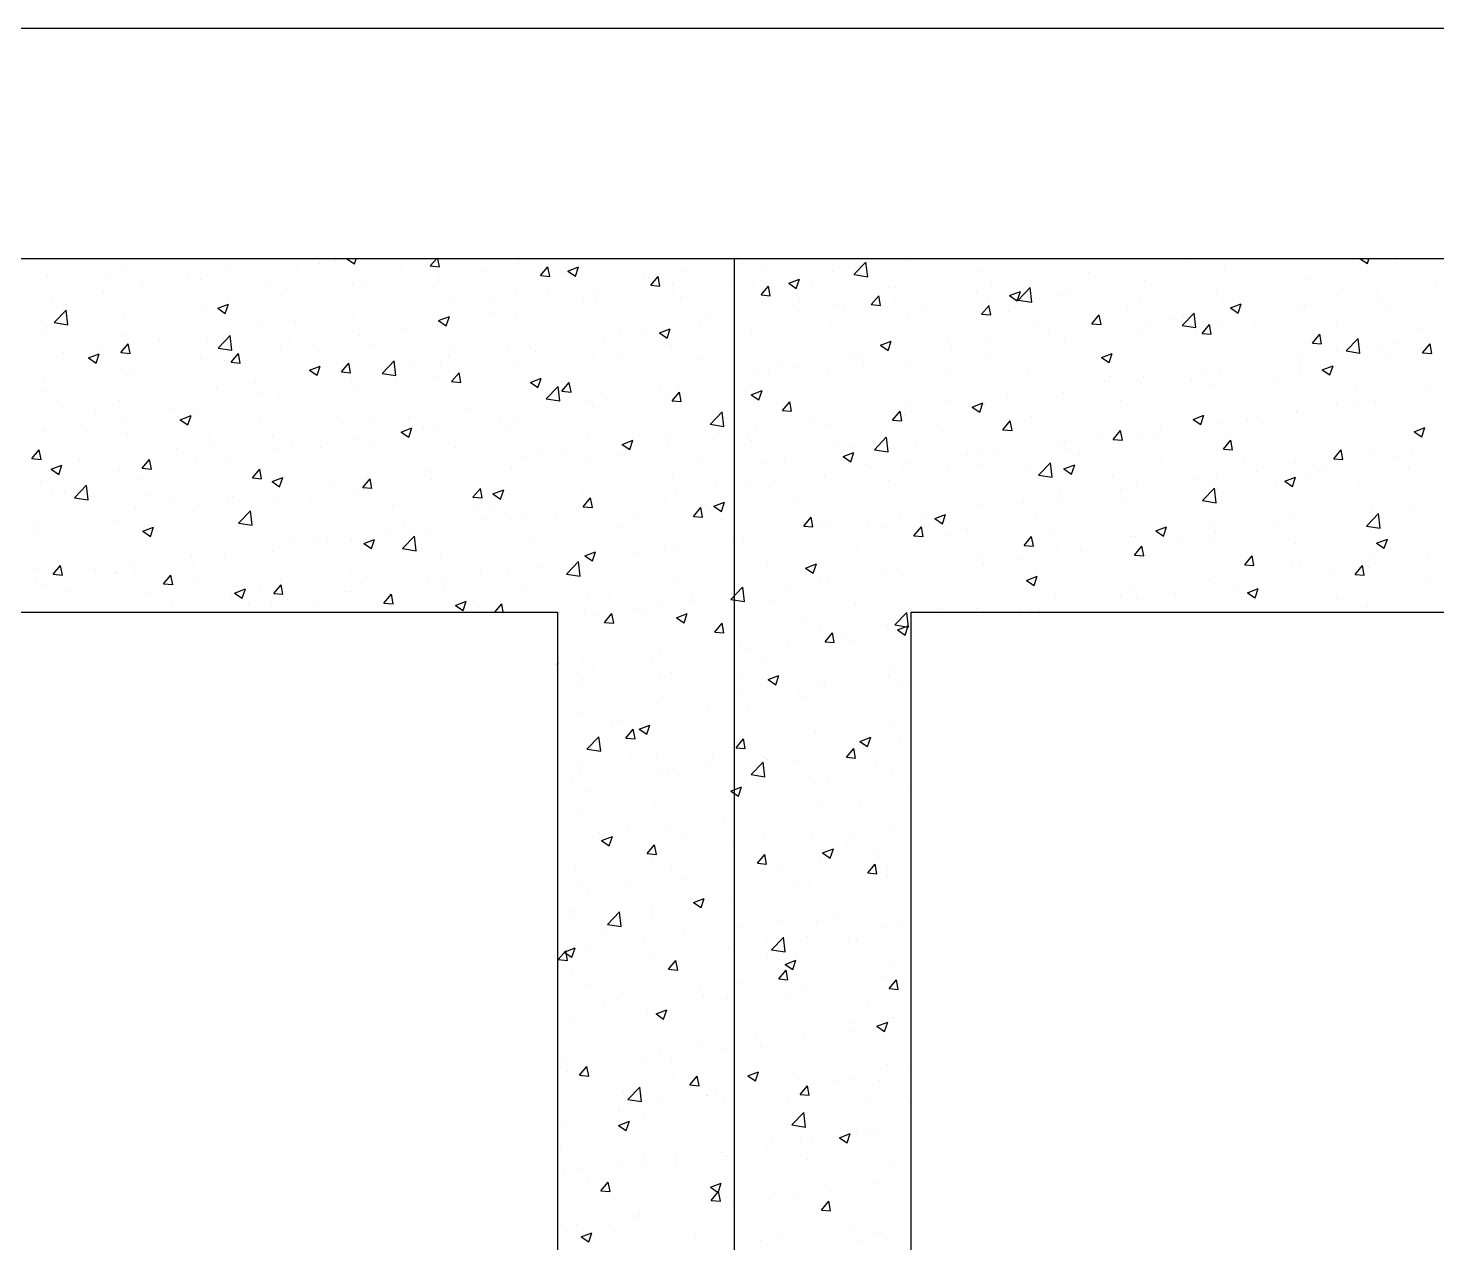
# Model space of a CAD drawing. Header units: millimetres. Extents: x 331487 to 517269, y 198509 to 399936.
# Drawn here: x 423360 to 424276, y 327068 to 327859 of the extents above; entities that cross this region are included whole.
import ezdxf

# ---------------------------------------------------------------- set-up
doc = ezdxf.new("R2010")
doc.units = ezdxf.units.MM
doc.header["$MEASUREMENT"] = 0
doc.layers.add('COLUMN', color=6, linetype='Continuous')
doc.layers.add('FOOTING', color=5, linetype='Continuous')

msp = doc.modelspace()

# ---------------------------------------------------------------- linework, layer by layer
at = {"layer": 'COLUMN'}
for p, q in [((426064.35, 327708.51), (421574.35, 327708.51)), ((421804.35, 327478.51), (423704.35, 327478.51)), ((423704.35, 327478.51), (423704.35, 324818.51)), ((423934.35, 325118.51), (423934.35, 327478.51)), ((423934.35, 327478.51), (426064.35, 327478.51))]:
    msp.add_line(p, q, dxfattribs=at)
at = {"layer": 'COLUMN', "color": 2, "linetype": 'Continuous'}
for p, q in [((423424.12, 327703.94), (423424.12, 327703.94)), ((423491.93, 327702.27), (423491.93, 327702.27)), ((423496.32, 327707.67), (423496.32, 327707.67)), ((423535.22, 327703.59), (423535.22, 327703.59)), ((423549.71, 327705.41), (423549.71, 327705.41)), ((423560.26, 327706.88), (423560.26, 327706.88)), ((423567.34, 327708.51), (423572.29, 327705.17)), ((423572.29, 327705.16), (423573.41, 327708.51)), ((423603.09, 327703.16), (423603.09, 327703.16)), ((423621.6, 327703.8), (423625.55, 327708.51)), ((423621.61, 327703.8), (423627.58, 327703.28)), ((423627.58, 327703.28), (423626.61, 327708.51)), ((423679.15, 327705.49), (423679.15, 327705.49)), ((423693.33, 327697.53), (423698.15, 327703.27)), ((423699.31, 327697), (423698.15, 327703.27)), ((423711.03, 327700.51), (423718.03, 327703.2)), ((423716, 327697.16), (423718.03, 327703.2)), ((423823.95, 327705.62), (423823.95, 327705.62)), ((423837.72, 327702.67), (423837.72, 327702.67)), ((423897.23, 327698.17), (423905.02, 327706.28)), ((423906.13, 327696.8), (423905.03, 327706.3)), ((423933.58, 327706.58), (423933.58, 327706.58)), ((424112.92, 327707.69), (424112.92, 327707.69)), ((424138.09, 327701.73), (424138.09, 327701.73)), ((424226.53, 327708.51), (424231.17, 327705.38)), ((424231.17, 327705.38), (424232.22, 327708.51)), ((424249.78, 327705.78), (424249.78, 327705.78)), ((423372.78, 327696.9), (423372.78, 327696.9)), ((423410.65, 327698.75), (423410.65, 327698.75)), ((423464.03, 327696.49), (423464.03, 327696.49)), ((423472.07, 327695.27), (423472.07, 327695.27)), ((423517.41, 327694.24), (423517.41, 327694.24)), ((423627.21, 327697.99), (423627.21, 327697.99)), ((423656.47, 327700.9), (423656.47, 327700.9)), ((423693.33, 327697.53), (423699.31, 327697.01)), ((423709.85, 327698.65), (423709.85, 327698.65)), ((423711.03, 327700.51), (423716.01, 327697.16)), ((423761.04, 327697.34), (423761.04, 327697.34)), ((423763.24, 327696.39), (423763.24, 327696.39)), ((423765.06, 327691.25), (423769.88, 327697)), ((423771.03, 327690.73), (423769.88, 327696.99)), ((423779.4, 327692.66), (423779.4, 327692.66)), ((423786.07, 327700.64), (423786.07, 327700.64)), ((423816.62, 327694.14), (423816.62, 327694.14)), ((423831.72, 327693.14), (423831.72, 327693.14)), ((423854.75, 327692.5), (423861.75, 327695.19)), ((423854.75, 327692.5), (423859.72, 327689.15)), ((423859.72, 327689.15), (423861.74, 327695.19)), ((423883.07, 327700.18), (423883.07, 327700.18)), ((423897.24, 327698.18), (423906.13, 327696.8)), ((423978.32, 327700.73), (423978.32, 327700.73)), ((424011.89, 327694.39), (424011.89, 327694.39)), ((424049.77, 327699.37), (424049.77, 327699.37)), ((424086.16, 327694.23), (424086.16, 327694.23)), ((424191.46, 327695.77), (424191.46, 327695.77)), ((424275.58, 327693.12), (424275.58, 327693.12)), ((423409.16, 327686.99), (423409.16, 327686.99)), ((423433.62, 327692.26), (423433.62, 327692.26)), ((423434.19, 327690.29), (423434.19, 327690.29)), ((423525.35, 327684.55), (423525.35, 327684.55)), ((423570.79, 327691.98), (423570.79, 327691.98)), ((423576.7, 327691.59), (423576.7, 327691.59)), ((423624.17, 327689.73), (423624.17, 327689.73)), ((423660.01, 327684.04), (423660.01, 327684.04)), ((423677.56, 327687.47), (423677.56, 327687.47)), ((423697.89, 327689.03), (423697.89, 327689.03)), ((423730.94, 327685.21), (423730.94, 327685.21)), ((423765.06, 327691.25), (423771.03, 327690.73)), ((423779.78, 327685.64), (423779.78, 327685.64)), ((423836.78, 327684.98), (423841.6, 327690.72)), ((423836.78, 327684.98), (423842.76, 327684.46)), ((423842.76, 327684.45), (423841.6, 327690.72)), ((423870, 327691.88), (423870, 327691.88)), ((423908.51, 327678.7), (423913.33, 327684.45)), ((423914.48, 327678.17), (423913.33, 327684.44)), ((423920, 327690.72), (423920, 327690.72)), ((423923.38, 327689.62), (423923.38, 327689.62)), ((423976.77, 327687.37), (423976.77, 327687.37)), ((423986.86, 327691.09), (423986.86, 327691.09)), ((423998.46, 327684.49), (424005.46, 327687.18)), ((423998.46, 327684.49), (424003.43, 327681.14)), ((424003.43, 327681.14), (424005.46, 327687.18)), ((424003.95, 327681.61), (424011.74, 327689.73)), ((424012.86, 327680.25), (424011.75, 327689.74)), ((424030.15, 327685.11), (424030.15, 327685.11)), ((424035.64, 327687.83), (424035.64, 327687.83)), ((424133.14, 327685.76), (424133.14, 327685.76)), ((424212.68, 327684.84), (424212.68, 327684.84)), ((424237.71, 327688.14), (424237.71, 327688.14)), ((423375.3, 327682.25), (423375.3, 327682.25)), ((423376.86, 327666.96), (423384.65, 327675.08)), ((423385.77, 327665.6), (423384.67, 327675.09)), ((423473.41, 327677.05), (423473.41, 327677.05)), ((423483.3, 327676.27), (423490.3, 327678.96)), ((423483.3, 327676.27), (423488.27, 327672.91)), ((423488.27, 327672.91), (423490.3, 327678.95)), ((423634.98, 327680.74), (423634.98, 327680.74)), ((423721.08, 327682.65), (423721.08, 327682.65)), ((423729.27, 327679.24), (423729.27, 327679.24)), ((423784.32, 327682.96), (423784.32, 327682.96)), ((423837.7, 327680.7), (423837.7, 327680.7)), ((423860.8, 327674.49), (423860.8, 327674.49)), ((423861.68, 327680.71), (423861.68, 327680.71)), ((423885.83, 327677.79), (423885.83, 327677.79)), ((423891.09, 327678.45), (423891.09, 327678.45)), ((423908.51, 327678.7), (423914.49, 327678.18)), ((423923.7, 327682.78), (423923.7, 327682.78)), ((423944.47, 327676.19), (423944.47, 327676.19)), ((423980.23, 327672.43), (423985.06, 327678.17)), ((423984.3, 327680.79), (423984.3, 327680.79)), ((423986.21, 327671.9), (423985.05, 327678.17)), ((424003.96, 327681.63), (424012.86, 327680.25)), ((424074.83, 327675.75), (424074.83, 327675.75)), ((424083.53, 327682.86), (424083.53, 327682.86)), ((424136.91, 327680.6), (424136.91, 327680.6)), ((424142.17, 327676.49), (424149.17, 327679.17)), ((424142.17, 327676.49), (424147.15, 327673.13)), ((424147.14, 327673.13), (424149.17, 327679.17)), ((424149.52, 327676.53), (424149.52, 327676.53)), ((424188.22, 327675.48), (424188.22, 327675.48)), ((424190.29, 327678.35), (424190.29, 327678.35)), ((424238.73, 327681.88), (424238.73, 327681.88)), ((424243.68, 327676.09), (424243.68, 327676.09)), ((423376.88, 327666.97), (423385.77, 327665.6)), ((423422.9, 327670.65), (423422.9, 327670.65)), ((423533.95, 327667.44), (423533.95, 327667.44)), ((423571.82, 327672.43), (423571.82, 327672.43)), ((423627.01, 327668.26), (423634.01, 327670.95)), ((423627.01, 327668.26), (423631.99, 327664.9)), ((423631.98, 327664.9), (423634.01, 327670.95)), ((423662.76, 327672.64), (423662.76, 327672.64)), ((423677.93, 327672.2), (423677.93, 327672.2)), ((423797.64, 327666.18), (423797.64, 327666.18)), ((423803.36, 327670.7), (423803.36, 327670.7)), ((423881.85, 327666.89), (423881.85, 327666.89)), ((423932.36, 327673.29), (423932.36, 327673.29)), ((423980.24, 327672.43), (423986.21, 327671.91)), ((423997.85, 327673.94), (423997.85, 327673.94)), ((424016.51, 327665.74), (424016.51, 327665.74)), ((424051.23, 327671.68), (424051.23, 327671.68)), ((424051.96, 327666.15), (424056.78, 327671.9)), ((424051.96, 327666.15), (424057.94, 327665.63)), ((424057.94, 327665.62), (424056.78, 327671.89)), ((424086.61, 327668.25), (424086.61, 327668.25)), ((424104.61, 327669.43), (424104.61, 327669.43)), ((424110.68, 327665.06), (424118.46, 327673.18)), ((424110.69, 327665.07), (424119.58, 327663.7)), ((424111.65, 327671.54), (424111.65, 327671.54)), ((424119.58, 327663.7), (424118.48, 327673.19)), ((424123.69, 327659.88), (424128.51, 327665.62)), ((424129.66, 327659.35), (424128.51, 327665.62)), ((424136.88, 327668.44), (424136.88, 327668.44)), ((424158, 327667.17), (424158, 327667.17)), ((423369.67, 327661.35), (423369.67, 327661.35)), ((423371.56, 327663.61), (423371.56, 327663.61)), ((423423.05, 327659.09), (423423.05, 327659.09)), ((423445.76, 327655.83), (423445.76, 327655.83)), ((423476.43, 327656.84), (423476.43, 327656.84)), ((423483.59, 327650.41), (423491.38, 327658.53)), ((423492.5, 327649.04), (423491.39, 327658.54)), ((423508.92, 327664.15), (423508.92, 327664.15)), ((423575.48, 327658.3), (423575.48, 327658.3)), ((423604.44, 327662.63), (423604.44, 327662.63)), ((423625.99, 327664.7), (423625.99, 327664.7)), ((423734.73, 327657.9), (423734.73, 327657.9)), ((423745.04, 327660.69), (423745.04, 327660.69)), ((423759.77, 327661.19), (423759.77, 327661.19)), ((423770.72, 327660.25), (423777.73, 327662.94)), ((423770.72, 327660.25), (423775.7, 327656.9)), ((423775.7, 327656.89), (423777.72, 327662.94)), ((423830.51, 327659.85), (423830.51, 327659.85)), ((424023.46, 327659.93), (424023.46, 327659.93)), ((424084.94, 327660.94), (424084.94, 327660.94)), ((424123.69, 327659.88), (424129.66, 327659.36)), ((424195.41, 327653.6), (424200.23, 327659.35)), ((424201.39, 327653.07), (424200.23, 327659.34)), ((424211.38, 327664.91), (424211.38, 327664.91)), ((424217.4, 327648.51), (424225.19, 327656.63)), ((424226.31, 327647.14), (424225.2, 327656.64)), ((424264.76, 327662.66), (424264.76, 327662.66)), ((423382.85, 327647.55), (423382.85, 327647.55)), ((423399.28, 327644.01), (423406.28, 327646.7)), ((423404.25, 327640.66), (423406.27, 327646.7)), ((423407.89, 327650.85), (423407.89, 327650.85)), ((423420.3, 327647.41), (423425.12, 327653.16)), ((423420.3, 327647.41), (423426.28, 327646.89)), ((423426.28, 327646.88), (423425.12, 327653.15)), ((423483.6, 327650.42), (423492.49, 327649.04)), ((423492.03, 327641.14), (423496.85, 327646.88)), ((423498, 327640.61), (423496.85, 327646.88)), ((423524.14, 327651.26), (423524.14, 327651.26)), ((423529.81, 327654.58), (423529.81, 327654.58)), ((423546.12, 327652.62), (423546.12, 327652.62)), ((423583.19, 327652.33), (423583.19, 327652.33)), ((423636.58, 327650.07), (423636.58, 327650.07)), ((423671.58, 327649.58), (423671.58, 327649.58)), ((423686.72, 327650.68), (423686.72, 327650.68)), ((423689.96, 327647.82), (423689.96, 327647.82)), ((423778.57, 327652.35), (423778.57, 327652.35)), ((423914.44, 327652.24), (423921.44, 327654.93)), ((423914.44, 327652.24), (423919.41, 327648.89)), ((423919.41, 327648.89), (423921.44, 327654.93)), ((423958.19, 327655.73), (423958.19, 327655.73)), ((423960.55, 327651.65), (423960.55, 327651.65)), ((423983.08, 327647.5), (423983.08, 327647.5)), ((423985.58, 327654.95), (423985.58, 327654.95)), ((424034.43, 327654.54), (424034.43, 327654.54)), ((424058.15, 327644.23), (424065.15, 327646.92)), ((424063.12, 327640.88), (424065.15, 327646.92)), ((424195.41, 327653.6), (424201.39, 327653.08)), ((424211.4, 327648.7), (424211.4, 327648.7)), ((424217.41, 327648.52), (424226.31, 327647.14)), ((424237.52, 327648.59), (424237.52, 327648.59)), ((424249.28, 327653.68), (424249.28, 327653.68)), ((424267.14, 327647.33), (424271.96, 327653.07)), ((424267.14, 327647.33), (424273.12, 327646.8)), ((424273.11, 327646.8), (424271.96, 327653.07)), ((423399.28, 327644.01), (423404.25, 327640.66)), ((423472.2, 327643.76), (423472.2, 327643.76)), ((423487.81, 327642.61), (423487.81, 327642.61)), ((423492.03, 327641.14), (423498.01, 327640.61)), ((423542.99, 327636.01), (423549.99, 327638.69)), ((423547.96, 327632.65), (423549.99, 327638.69)), ((423563.75, 327634.86), (423568.57, 327640.61)), ((423569.73, 327634.33), (423568.57, 327640.6)), ((423590.31, 327633.86), (423598.1, 327641.98)), ((423599.22, 327632.49), (423598.11, 327641.99)), ((423608.67, 327641.3), (423608.67, 327641.3)), ((423628.4, 327640.67), (423628.4, 327640.67)), ((423633.71, 327644.6), (423633.71, 327644.6)), ((423676.71, 327638.91), (423676.71, 327638.91)), ((423728.06, 327645.95), (423728.06, 327645.95)), ((423743.34, 327645.56), (423743.34, 327645.56)), ((423796.72, 327643.3), (423796.72, 327643.3)), ((423850.11, 327641.05), (423850.11, 327641.05)), ((423859.52, 327638.35), (423859.52, 327638.35)), ((423897.4, 327643.34), (423897.4, 327643.34)), ((423899.87, 327645.72), (423899.87, 327645.72)), ((423903.49, 327638.79), (423903.49, 327638.79)), ((423931.15, 327640), (423931.15, 327640)), ((424058.15, 327644.23), (424063.12, 327640.88)), ((424186.37, 327645.4), (424186.37, 327645.4)), ((424187.01, 327642.19), (424187.01, 327642.19)), ((424201.86, 327636.22), (424208.86, 327638.91)), ((424206.83, 327632.87), (424208.86, 327638.91)), ((424245.65, 327646.11), (424245.65, 327646.11)), ((423370.34, 327630.32), (423370.34, 327630.32)), ((423421.69, 327637.36), (423421.69, 327637.36)), ((423429.49, 327632.6), (423429.49, 327632.6)), ((423542.99, 327636.01), (423547.96, 327632.65)), ((423545.52, 327632.99), (423545.52, 327632.99)), ((423563.75, 327634.86), (423569.73, 327634.34)), ((423570.09, 327630.66), (423570.09, 327630.66)), ((423590.33, 327633.87), (423599.22, 327632.49)), ((423624.78, 327631.41), (423624.78, 327631.41)), ((423635.48, 327628.59), (423640.3, 327634.33)), ((423635.48, 327628.59), (423641.46, 327628.06)), ((423641.46, 327628.06), (423640.3, 327634.32)), ((423686.7, 327628), (423693.7, 327630.69)), ((423691.67, 327624.64), (423693.7, 327630.68)), ((423834.49, 327635.05), (423834.49, 327635.05)), ((423841.55, 327635.71), (423841.55, 327635.71)), ((423880.64, 327633.6), (423880.64, 327633.6)), ((423956.87, 327636.54), (423956.87, 327636.54)), ((424010.25, 327634.28), (424010.25, 327634.28)), ((424060.31, 327628.81), (424060.31, 327628.81)), ((424063.63, 327632.03), (424063.63, 327632.03)), ((424085.34, 327632.1), (424085.34, 327632.1)), ((424117.02, 327629.77), (424117.02, 327629.77)), ((424123.21, 327637.09), (424123.21, 327637.09)), ((424135.66, 327635.15), (424135.66, 327635.15)), ((424187.33, 327636.1), (424187.33, 327636.1)), ((424201.86, 327636.22), (424206.84, 327632.87)), ((423371.17, 327622.59), (423371.17, 327622.59)), ((423482.61, 327624.71), (423482.61, 327624.71)), ((423507.64, 327628), (423507.64, 327628)), ((423511.77, 327620.65), (423511.77, 327620.65)), ((423574.27, 327625.01), (423574.27, 327625.01)), ((423686.7, 327628), (423691.68, 327624.64)), ((423697.04, 327617.31), (423704.83, 327625.42)), ((423705.94, 327615.94), (423704.84, 327625.44)), ((423707.21, 327622.31), (423712.03, 327628.06)), ((423707.21, 327622.31), (423713.18, 327621.79)), ((423713.18, 327621.78), (423712.03, 327628.05)), ((423733.46, 327621.75), (423733.46, 327621.75)), ((423771.33, 327626.74), (423771.33, 327626.74)), ((423778.93, 327616.03), (423783.75, 327621.78)), ((423783.23, 327625.7), (423783.23, 327625.7)), ((423784.91, 327615.51), (423783.75, 327621.77)), ((423829.29, 327626.56), (423829.29, 327626.56)), ((423830.41, 327619.99), (423837.42, 327622.68)), ((423830.41, 327619.99), (423835.39, 327616.63)), ((423835.39, 327616.63), (423837.41, 327622.67)), ((423997.15, 327620.49), (423997.15, 327620.49)), ((424033.21, 327621.25), (424033.21, 327621.25)), ((424083.72, 327627.65), (424083.72, 327627.65)), ((424129.02, 327626.09), (424129.02, 327626.09)), ((424170.4, 327627.52), (424170.4, 327627.52)), ((424223.78, 327625.26), (424223.78, 327625.26)), ((424269.61, 327624.16), (424269.61, 327624.16)), ((423381.58, 327611.41), (423381.58, 327611.41)), ((423419.45, 327616.39), (423419.45, 327616.39)), ((423453.45, 327610.64), (423453.45, 327610.64)), ((423470.98, 327610.47), (423470.98, 327610.47)), ((423522.92, 327617.97), (423522.92, 327617.97)), ((423645.27, 327610.14), (423645.27, 327610.14)), ((423697.05, 327617.32), (423705.94, 327615.94)), ((423708.43, 327618.46), (423708.43, 327618.46)), ((423724.91, 327615.69), (423724.91, 327615.69)), ((423726.84, 327612.66), (423726.84, 327612.66)), ((423777.35, 327619.06), (423777.35, 327619.06)), ((423778.93, 327616.03), (423784.91, 327615.51)), ((423850.66, 327609.76), (423855.48, 327615.5)), ((423856.63, 327609.23), (423855.48, 327615.5)), ((423934.24, 327612.21), (423934.24, 327612.21)), ((423959.28, 327615.5), (423959.28, 327615.5)), ((423974.13, 327611.98), (423981.13, 327614.67)), ((423974.13, 327611.98), (423979.1, 327608.62)), ((423979.1, 327608.62), (423981.13, 327614.67)), ((423981.87, 327614.21), (423981.87, 327614.21)), ((424070.7, 327616.08), (424070.7, 327616.08)), ((424211.3, 327614.15), (424211.3, 327614.15)), ((424222.97, 327614.24), (424222.97, 327614.24)), ((424236.3, 327615.31), (424236.3, 327615.31)), ((423403.57, 327607.99), (423403.57, 327607.99)), ((423420.47, 327604.07), (423420.47, 327604.07)), ((423456.96, 327605.74), (423456.96, 327605.74)), ((423458.97, 327603.75), (423465.97, 327606.44)), ((423458.97, 327603.75), (423463.94, 327600.4)), ((423463.94, 327600.4), (423465.97, 327606.44)), ((423510.34, 327603.48), (423510.34, 327603.48)), ((423563.72, 327601.23), (423563.72, 327601.23)), ((423582.36, 327601.86), (423582.36, 327601.86)), ((423607.4, 327605.16), (423607.4, 327605.16)), ((423666.6, 327605.68), (423666.6, 327605.68)), ((423675.5, 327605.62), (423675.5, 327605.62)), ((423803.76, 327600.75), (423811.55, 327608.87)), ((423812.67, 327599.39), (423811.56, 327608.88)), ((423850.66, 327609.76), (423856.64, 327609.24)), ((423871.09, 327603.89), (423871.09, 327603.89)), ((423922.38, 327603.48), (423927.2, 327609.23)), ((423922.38, 327603.48), (423928.36, 327602.96)), ((423928.36, 327602.96), (423927.2, 327609.22)), ((423929.93, 327606.71), (423929.93, 327606.71)), ((423994.11, 327597.21), (423998.93, 327602.95)), ((424000.09, 327596.68), (423998.93, 327602.95)), ((424012.38, 327606.07), (424012.38, 327606.07)), ((424117.84, 327603.97), (424124.84, 327606.66)), ((424117.84, 327603.97), (424122.81, 327600.62)), ((424122.81, 327600.61), (424124.84, 327606.66)), ((424134.45, 327601.86), (424134.45, 327601.86)), ((424152.98, 327604.14), (424152.98, 327604.14)), ((424160.06, 327605.96), (424160.06, 327605.96)), ((424185.1, 327609.26), (424185.1, 327609.26)), ((424185.79, 327608.9), (424185.79, 327608.9)), ((423369.13, 327597.03), (423369.13, 327597.03)), ((423371.28, 327596.82), (423371.28, 327596.82)), ((423395.13, 327600.63), (423395.13, 327600.63)), ((423424.66, 327594.56), (423424.66, 327594.56)), ((423478.04, 327592.31), (423478.04, 327592.31)), ((423519.21, 327593.55), (423519.21, 327593.55)), ((423573.05, 327591.72), (423573.05, 327591.72)), ((423602.68, 327595.74), (423609.68, 327598.43)), ((423602.68, 327595.74), (423607.65, 327592.39)), ((423607.65, 327592.39), (423609.68, 327598.43)), ((423608.28, 327595.66), (423608.28, 327595.66)), ((423617.1, 327598.97), (423617.1, 327598.97)), ((423623.56, 327598.12), (423623.56, 327598.12)), ((423670.49, 327596.72), (423670.49, 327596.72)), ((423723.87, 327594.46), (423723.87, 327594.46)), ((423777.25, 327592.21), (423777.25, 327592.21)), ((423803.77, 327600.77), (423812.67, 327599.39)), ((423808.18, 327595.61), (423808.18, 327595.61)), ((423828.08, 327593.27), (423828.08, 327593.27)), ((423833.22, 327598.91), (423833.22, 327598.91)), ((423879.42, 327600.31), (423879.42, 327600.31)), ((423910.49, 327584.2), (423918.27, 327592.32)), ((423919.39, 327582.84), (423918.29, 327592.33)), ((423954.06, 327596.06), (423954.06, 327596.06)), ((423994.11, 327597.21), (424000.09, 327596.69)), ((424059.03, 327592.66), (424059.03, 327592.66)), ((424065.84, 327590.93), (424070.66, 327596.68)), ((424071.81, 327590.41), (424070.66, 327596.67)), ((424082.51, 327594.36), (424082.51, 327594.36)), ((424094.66, 327594.13), (424094.66, 327594.13)), ((424096.91, 327597.65), (424096.91, 327597.65)), ((424261.55, 327595.96), (424268.56, 327598.65)), ((424261.55, 327595.96), (424266.53, 327592.61)), ((424266.52, 327592.61), (424268.55, 327598.65)), ((423362.45, 327578.47), (423367.27, 327584.21)), ((423368.43, 327577.94), (423367.27, 327584.21)), ((423456.3, 327585.26), (423456.3, 327585.26)), ((423481.34, 327588.56), (423481.34, 327588.56)), ((423521.71, 327584.68), (423521.71, 327584.68)), ((423531.42, 327590.05), (423531.42, 327590.05)), ((423549.96, 327585.65), (423549.96, 327585.65)), ((423584.81, 327587.79), (423584.81, 327587.79)), ((423638.19, 327585.54), (423638.19, 327585.54)), ((423691.57, 327583.28), (423691.57, 327583.28)), ((423745.03, 327587.3), (423745.03, 327587.3)), ((423746.39, 327587.74), (423753.39, 327590.42)), ((423746.39, 327587.74), (423751.37, 327584.38)), ((423751.36, 327584.38), (423753.39, 327590.42)), ((423776.14, 327585.77), (423776.14, 327585.77)), ((423830.63, 327589.95), (423830.63, 327589.95)), ((423884.01, 327587.69), (423884.01, 327587.69)), ((423895.74, 327586.05), (423895.74, 327586.05)), ((423910.5, 327584.21), (423919.39, 327582.84)), ((423937.4, 327585.44), (423937.4, 327585.44)), ((423990.78, 327583.18), (423990.78, 327583.18)), ((424032, 327587.96), (424032, 327587.96)), ((424034, 327589.36), (424034, 327589.36)), ((424036.34, 327584.12), (424036.34, 327584.12)), ((424065.84, 327590.93), (424071.81, 327590.41)), ((424137.56, 327584.66), (424142.38, 327590.4)), ((424137.56, 327584.66), (424143.54, 327584.14)), ((424143.54, 327584.13), (424142.38, 327590.4)), ((424209.29, 327578.38), (424214.11, 327584.13)), ((424215.26, 327577.85), (424214.11, 327584.12)), ((424259.82, 327583.12), (424259.82, 327583.12)), ((423362.45, 327578.47), (423368.43, 327577.94)), ((423374.94, 327571.5), (423381.95, 327574.19)), ((423379.92, 327568.14), (423381.94, 327574.19)), ((423393.15, 327576.95), (423393.15, 327576.95)), ((423434.18, 327572.19), (423439, 327577.94)), ((423440.15, 327571.66), (423439, 327577.93)), ((423469.77, 327577.18), (423469.77, 327577.18)), ((423491.64, 327575.64), (423491.64, 327575.64)), ((423682.12, 327579.02), (423682.12, 327579.02)), ((423707.15, 327582.31), (423707.15, 327582.31)), ((423725.63, 327579.37), (423725.63, 327579.37)), ((423744.95, 327581.03), (423744.95, 327581.03)), ((423798.33, 327578.77), (423798.33, 327578.77)), ((423837.42, 327576.04), (423837.42, 327576.04)), ((423851.72, 327576.52), (423851.72, 327576.52)), ((423890.11, 327579.73), (423897.11, 327582.41)), ((423890.11, 327579.73), (423895.08, 327576.37)), ((423895.08, 327576.37), (423897.1, 327582.41)), ((423905.1, 327574.26), (423905.1, 327574.26)), ((423928.71, 327573.42), (423928.71, 327573.42)), ((423932.97, 327576.06), (423932.97, 327576.06)), ((423970.84, 327581.05), (423970.84, 327581.05)), ((423978.02, 327574.1), (423978.02, 327574.1)), ((423980.65, 327580.92), (423980.65, 327580.92)), ((424017.21, 327567.65), (424025, 327575.77)), ((424026.12, 327566.28), (424025.01, 327575.78)), ((424033.82, 327571.72), (424040.82, 327574.41)), ((424038.79, 327568.36), (424040.82, 327574.4)), ((424044.16, 327580.93), (424044.16, 327580.93)), ((424097.54, 327578.67), (424097.54, 327578.67)), ((424150.93, 327576.42), (424150.93, 327576.42)), ((424184.57, 327575.61), (424184.57, 327575.61)), ((424196.66, 327574.8), (424196.66, 327574.8)), ((424204.31, 327574.16), (424204.31, 327574.16)), ((424209.29, 327578.38), (424215.27, 327577.86)), ((424235.08, 327582.02), (424235.08, 327582.02)), ((424249.49, 327579.15), (424249.49, 327579.15)), ((423374.94, 327571.5), (423379.92, 327568.14)), ((423419.26, 327570.78), (423419.26, 327570.78)), ((423433.32, 327565.63), (423433.32, 327565.63)), ((423434.18, 327572.19), (423440.15, 327571.67)), ((423505.9, 327565.92), (423510.72, 327571.66)), ((423505.9, 327565.92), (423511.88, 327565.39)), ((423511.88, 327565.39), (423510.72, 327571.66)), ((423518.66, 327563.49), (423525.66, 327566.18)), ((423523.63, 327560.13), (423525.66, 327566.18)), ((423577.63, 327559.64), (423582.45, 327565.39)), ((423581.09, 327565.72), (423581.09, 327565.72)), ((423583.6, 327559.11), (423582.45, 327565.38)), ((423618.96, 327570.7), (423618.96, 327570.7)), ((423622.34, 327564.83), (423622.34, 327564.83)), ((423674.28, 327572.33), (423674.28, 327572.33)), ((423779.1, 327566.03), (423779.1, 327566.03)), ((423844.78, 327564.45), (423844.78, 327564.45)), ((423878.2, 327567.02), (423878.2, 327567.02)), ((423907.94, 327572.77), (423907.94, 327572.77)), ((423958.48, 327572.01), (423958.48, 327572.01)), ((424011.86, 327569.75), (424011.86, 327569.75)), ((424017.22, 327567.66), (424026.12, 327566.28)), ((424033.82, 327571.72), (424038.79, 327568.36)), ((424065.25, 327567.5), (424065.25, 327567.5)), ((424118.63, 327565.24), (424118.63, 327565.24)), ((424133.23, 327568.57), (424133.23, 327568.57)), ((424133.75, 327566.52), (424133.75, 327566.52)), ((424158.79, 327569.82), (424158.79, 327569.82)), ((424177.53, 327563.71), (424184.53, 327566.4)), ((424182.5, 327560.35), (424184.53, 327566.4)), ((424191.17, 327569.14), (424191.17, 327569.14)), ((424257.69, 327571.91), (424257.69, 327571.91)), ((423367.91, 327563.74), (423367.91, 327563.74)), ((423375, 327555.62), (423375, 327555.62)), ((423383.68, 327557.16), (423383.68, 327557.16)), ((423390.12, 327553), (423397.91, 327561.12)), ((423399.03, 327551.63), (423397.92, 327561.13)), ((423518.66, 327563.49), (423523.63, 327560.14)), ((423556.06, 327562.42), (423556.06, 327562.42)), ((423571.83, 327558.43), (423571.83, 327558.43)), ((423577.63, 327559.64), (423583.61, 327559.12)), ((423649.36, 327553.37), (423654.18, 327559.11)), ((423655.33, 327552.84), (423654.17, 327559.11)), ((423662.37, 327555.48), (423669.37, 327558.17)), ((423662.37, 327555.48), (423667.34, 327552.13)), ((423667.34, 327552.13), (423669.37, 327558.17)), ((423720.79, 327556.02), (423720.79, 327556.02)), ((423781.87, 327556.17), (423781.87, 327556.17)), ((423806.91, 327559.47), (423806.91, 327559.47)), ((423826.86, 327559.98), (423826.86, 327559.98)), ((423919.7, 327564.09), (423919.7, 327564.09)), ((424070.6, 327558.2), (424070.6, 327558.2)), ((424081.29, 327561.08), (424081.29, 327561.08)), ((424123.93, 327551.1), (424131.72, 327559.22)), ((424132.84, 327549.73), (424131.74, 327559.23)), ((424132.85, 327559.13), (424132.85, 327559.13)), ((424172.01, 327562.98), (424172.01, 327562.98)), ((424177.53, 327563.71), (424182.51, 327560.35)), ((424225.39, 327560.73), (424225.39, 327560.73)), ((423390.13, 327553.01), (423399.03, 327551.63)), ((423437.06, 327554.91), (423437.06, 327554.91)), ((423455.03, 327549.12), (423455.03, 327549.12)), ((423490.44, 327552.65), (423490.44, 327552.65)), ((423492.9, 327554.11), (423492.9, 327554.11)), ((423520.49, 327551.39), (423520.49, 327551.39)), ((423543.83, 327550.4), (423543.83, 327550.4)), ((423597.21, 327548.14), (423597.21, 327548.14)), ((423649.36, 327553.37), (423655.33, 327552.84)), ((423650.59, 327545.89), (423650.59, 327545.89)), ((423662.47, 327546.01), (423662.47, 327546.01)), ((423718.72, 327547.86), (423718.72, 327547.86)), ((423721.08, 327547.09), (423725.9, 327552.84)), ((423721.08, 327547.09), (423727.06, 327546.57)), ((423724.41, 327546.08), (423724.41, 327546.08)), ((423727.06, 327546.56), (423725.9, 327552.83)), ((423774.92, 327552.48), (423774.92, 327552.48)), ((423792.81, 327540.82), (423797.63, 327546.56)), ((423798.78, 327540.29), (423797.63, 327546.56)), ((423806.08, 327547.47), (423813.08, 327550.16)), ((423806.08, 327547.47), (423811.06, 327544.12)), ((423811.05, 327544.12), (423813.08, 327550.16)), ((423861.38, 327554.08), (423861.38, 327554.08)), ((423979.44, 327547.63), (423979.44, 327547.63)), ((424007.69, 327549.92), (424007.69, 327549.92)), ((424030.78, 327554.67), (424030.78, 327554.67)), ((424032.73, 327553.22), (424032.73, 327553.22)), ((424074.53, 327549.12), (424074.53, 327549.12)), ((424123.95, 327551.11), (424132.84, 327549.73)), ((424233.87, 327548.73), (424233.87, 327548.73)), ((424258.54, 327546.97), (424258.54, 327546.97)), ((423366.84, 327537.51), (423366.84, 327537.51)), ((423418.04, 327537.49), (423418.04, 327537.49)), ((423430, 327545.82), (423430, 327545.82)), ((423468.55, 327543.89), (423468.55, 327543.89)), ((423496.85, 327536.45), (423504.64, 327544.56)), ((423505.75, 327535.08), (423504.65, 327544.58)), ((423655.81, 327539.58), (423655.81, 327539.58)), ((423673.07, 327539.04), (423673.07, 327539.04)), ((423680.85, 327542.87), (423680.85, 327542.87)), ((423703.97, 327543.63), (423703.97, 327543.63)), ((423757.35, 327541.37), (423757.35, 327541.37)), ((423792.81, 327540.82), (423798.78, 327540.29)), ((423803.07, 327544.07), (423803.07, 327544.07)), ((423810.74, 327539.12), (423810.74, 327539.12)), ((423864.12, 327536.86), (423864.12, 327536.86)), ((423864.53, 327534.54), (423869.35, 327540.29)), ((423870.51, 327534.01), (423869.35, 327540.28)), ((423927.5, 327540.13), (423927.5, 327540.13)), ((423944.54, 327541.61), (423944.54, 327541.61)), ((423949.8, 327539.46), (423956.8, 327542.15)), ((423949.8, 327539.46), (423954.77, 327536.11)), ((423954.77, 327536.11), (423956.79, 327542.15)), ((424016.21, 327539.11), (424016.21, 327539.11)), ((424183.36, 327542.32), (424183.36, 327542.32)), ((424230.66, 327534.55), (424238.45, 327542.66)), ((424233.51, 327543.67), (424233.51, 327543.67)), ((424239.56, 327533.18), (424238.46, 327542.68)), ((423366.7, 327530.45), (423366.7, 327530.45)), ((423434.63, 327531.24), (423441.64, 327533.93)), ((423434.63, 327531.24), (423439.61, 327527.88)), ((423439.61, 327527.88), (423441.63, 327533.92)), ((423496.86, 327536.46), (423505.75, 327535.08)), ((423592.66, 327531.26), (423592.66, 327531.26)), ((423603.57, 327519.89), (423611.36, 327528.01)), ((423604.15, 327536), (423604.15, 327536)), ((423612.48, 327518.53), (423611.37, 327528.02)), ((423621.13, 327531.54), (423621.13, 327531.54)), ((423744.75, 327534.06), (423744.75, 327534.06)), ((423864.53, 327534.54), (423870.51, 327534.02)), ((423876.99, 327533.73), (423876.99, 327533.73)), ((423881.63, 327533.33), (423881.63, 327533.33)), ((423906.66, 327536.62), (423906.66, 327536.62)), ((423917.5, 327534.61), (423917.5, 327534.61)), ((423936.26, 327528.27), (423941.08, 327534.01)), ((423936.26, 327528.27), (423942.24, 327527.74)), ((423942.23, 327527.74), (423941.08, 327534)), ((423957.89, 327529.1), (423957.89, 327529.1)), ((423970.88, 327532.35), (423970.88, 327532.35)), ((424007.99, 327521.99), (424012.81, 327527.74)), ((424013.96, 327521.46), (424012.8, 327527.73)), ((424024.27, 327530.1), (424024.27, 327530.1)), ((424077.65, 327527.84), (424077.65, 327527.84)), ((424080.08, 327527.79), (424080.08, 327527.79)), ((424093.51, 327531.46), (424100.51, 327534.14)), ((424093.51, 327531.46), (424098.48, 327528.1)), ((424098.48, 327528.1), (424100.51, 327534.14)), ((424132.01, 327535.28), (424132.01, 327535.28)), ((424132.48, 327530.37), (424132.48, 327530.37)), ((424170.35, 327535.36), (424170.35, 327535.36)), ((424230.67, 327534.56), (424239.56, 327533.18)), ((423529.75, 327522.98), (423529.75, 327522.98)), ((423545.83, 327525.99), (423545.83, 327525.99)), ((423554.78, 327526.27), (423554.78, 327526.27)), ((423570.62, 327525.14), (423570.62, 327525.14)), ((423578.35, 327523.23), (423585.35, 327525.92)), ((423578.35, 327523.23), (423583.32, 327519.87)), ((423583.32, 327519.87), (423585.35, 327525.92)), ((423603.58, 327519.91), (423612.48, 327518.53)), ((423686.43, 327524.05), (423686.43, 327524.05)), ((423773.71, 327519.19), (423773.71, 327519.19)), ((423780.6, 327520.03), (423780.6, 327520.03)), ((423818.47, 327525.01), (423818.47, 327525.01)), ((423825.64, 327526.69), (423825.64, 327526.69)), ((423899.57, 327519.09), (423899.57, 327519.09)), ((424007.99, 327521.99), (424013.96, 327521.47)), ((424029.56, 327521.38), (424029.56, 327521.38)), ((424044.29, 327518.76), (424044.29, 327518.76)), ((424079.71, 327515.71), (424084.53, 327521.46)), ((424085.69, 327515.19), (424084.53, 327521.45)), ((424107.45, 327527.08), (424107.45, 327527.08)), ((424131.03, 327525.59), (424131.03, 327525.59)), ((424184.41, 327523.33), (424184.41, 327523.33)), ((424237.22, 327523.45), (424244.22, 327526.14)), ((424237.22, 327523.45), (424242.2, 327520.09)), ((424237.79, 327521.08), (424237.79, 327521.08)), ((424242.19, 327520.09), (424244.22, 327526.13)), ((424245.36, 327519.48), (424245.36, 327519.48)), ((423428.72, 327509.68), (423428.72, 327509.68)), ((423466.6, 327514.66), (423466.6, 327514.66)), ((423467.34, 327510.6), (423467.34, 327510.6)), ((423487.51, 327515.98), (423487.51, 327515.98)), ((423519.27, 327518.1), (423519.27, 327518.1)), ((423628.11, 327514.04), (423628.11, 327514.04)), ((423710.29, 327503.34), (423718.08, 327511.46)), ((423719.2, 327501.98), (423718.1, 327511.47)), ((423722.06, 327515.22), (423729.06, 327517.91)), ((423722.06, 327515.22), (423727.04, 327511.87)), ((423723.19, 327512.79), (423723.19, 327512.79)), ((423727.03, 327511.86), (423729.06, 327517.91)), ((423755.57, 327516.73), (423755.57, 327516.73)), ((423865.77, 327507.21), (423872.78, 327509.9)), ((423870.74, 327503.86), (423872.77, 327509.9)), ((423978.22, 327514.34), (423978.22, 327514.34)), ((423981.39, 327510.48), (423981.39, 327510.48)), ((424006.42, 327513.78), (424006.42, 327513.78)), ((424079.71, 327515.71), (424085.69, 327515.19)), ((424151.44, 327509.44), (424156.26, 327515.18)), ((424151.44, 327509.44), (424157.41, 327508.92)), ((424157.41, 327508.91), (424156.26, 327515.18)), ((424187.04, 327509.47), (424187.04, 327509.47)), ((424232.65, 327515.44), (424232.65, 327515.44)), ((424270.11, 327512.52), (424270.11, 327512.52)), ((423364.21, 327506.06), (423364.21, 327506.06)), ((423376.33, 327503.25), (423381.15, 327508.99)), ((423376.33, 327503.25), (423382.3, 327502.72)), ((423382.3, 327502.72), (423381.15, 327508.99)), ((423403.69, 327506.38), (423403.69, 327506.38)), ((423416.82, 327504.2), (423416.82, 327504.2)), ((423417.59, 327503.81), (423417.59, 327503.81)), ((423429.19, 327505.97), (423429.19, 327505.97)), ((423448.05, 327496.97), (423452.87, 327502.72)), ((423454.03, 327496.44), (423452.87, 327502.71)), ((423470.97, 327501.55), (423470.97, 327501.55)), ((423569.79, 327504.03), (423569.79, 327504.03)), ((423629.51, 327500.13), (423629.51, 327500.13)), ((423654.54, 327503.43), (423654.54, 327503.43)), ((423671.85, 327505.75), (423671.85, 327505.75)), ((423692.41, 327508.42), (423692.41, 327508.42)), ((423710.31, 327503.35), (423719.2, 327501.98)), ((423841.26, 327509.08), (423841.26, 327509.08)), ((423865.77, 327507.21), (423870.75, 327503.86)), ((423875.77, 327500.44), (423875.77, 327500.44)), ((423918.23, 327502.17), (423918.23, 327502.17)), ((423926.28, 327506.85), (423926.28, 327506.85)), ((424009.49, 327499.2), (424016.49, 327501.89)), ((424014.46, 327495.85), (424016.49, 327501.89)), ((424130.8, 327501.99), (424130.8, 327501.99)), ((424182.14, 327509.04), (424182.14, 327509.04)), ((424207.2, 327504.23), (424207.2, 327504.23)), ((424223.16, 327503.16), (424227.98, 327508.91)), ((424223.16, 327503.16), (424229.14, 327502.64)), ((424229.14, 327502.64), (424227.98, 327508.9)), ((424232.24, 327507.53), (424232.24, 327507.53)), ((423365.48, 327497.16), (423365.48, 327497.16)), ((423370.87, 327495.96), (423370.87, 327495.96)), ((423385.29, 327492.63), (423385.29, 327492.63)), ((423448.05, 327496.97), (423454.03, 327496.45)), ((423494.33, 327490.98), (423501.33, 327493.66)), ((423494.33, 327490.98), (423499.3, 327487.62)), ((423499.3, 327487.62), (423501.32, 327493.66)), ((423511.47, 327494.02), (423511.47, 327494.02)), ((423519.78, 327490.7), (423524.6, 327496.44)), ((423524.35, 327499.3), (423524.35, 327499.3)), ((423525.75, 327490.17), (423524.6, 327496.44)), ((423566.35, 327491.82), (423566.35, 327491.82)), ((423569.4, 327491.85), (423569.4, 327491.85)), ((423577.73, 327497.04), (423577.73, 327497.04)), ((423619.91, 327498.25), (423619.91, 327498.25)), ((423631.12, 327494.79), (423631.12, 327494.79)), ((423684.5, 327492.53), (423684.5, 327492.53)), ((423782.94, 327499.07), (423782.94, 327499.07)), ((423817.02, 327486.79), (423824.81, 327494.91)), ((423824.43, 327493.4), (423824.43, 327493.4)), ((423825.93, 327485.42), (423824.82, 327494.92)), ((423855.32, 327493.89), (423855.32, 327493.89)), ((423880.36, 327497.18), (423880.36, 327497.18)), ((424009.49, 327499.2), (424014.46, 327495.85)), ((424078.86, 327494.5), (424078.86, 327494.5)), ((424106.17, 327490.93), (424106.17, 327490.93)), ((424128.72, 327499.46), (424128.72, 327499.46)), ((424144.05, 327495.92), (424144.05, 327495.92)), ((424153.2, 327491.19), (424160.2, 327493.88)), ((424153.2, 327491.19), (424158.17, 327487.84)), ((424158.17, 327487.84), (424160.2, 327493.88)), ((424269.32, 327497.53), (424269.32, 327497.53)), ((423438.67, 327490.38), (423438.67, 327490.38)), ((423453.15, 327484.01), (423453.15, 327484.01)), ((423492.05, 327488.12), (423492.05, 327488.12)), ((423503.44, 327483.54), (423503.44, 327483.54)), ((423518.06, 327484.81), (423518.06, 327484.81)), ((423519.78, 327490.7), (423525.76, 327490.17)), ((423528.48, 327486.83), (423528.48, 327486.83)), ((423545.44, 327485.86), (423545.44, 327485.86)), ((423591.5, 327484.42), (423596.33, 327490.17)), ((423591.5, 327484.42), (423597.48, 327483.9)), ((423597.48, 327483.89), (423596.32, 327490.16)), ((423598.82, 327483.61), (423598.82, 327483.61)), ((423638.04, 327482.97), (423645.04, 327485.66)), ((423638.04, 327482.97), (423643.01, 327479.61)), ((423643.01, 327479.61), (423645.04, 327485.65)), ((423663.54, 327478.51), (423668.05, 327483.89)), ((423669.04, 327478.51), (423668.05, 327483.89)), ((423724.62, 327489.06), (423724.62, 327489.06)), ((423737.88, 327490.27), (423737.88, 327490.27)), ((423772.49, 327485.91), (423772.49, 327485.91)), ((423791.26, 327488.02), (423791.26, 327488.02)), ((423792.17, 327485.57), (423792.17, 327485.57)), ((423817.03, 327486.8), (423825.93, 327485.42)), ((423844.65, 327485.76), (423844.65, 327485.76)), ((423898.03, 327483.51), (423898.03, 327483.51)), ((424028.35, 327488.09), (424028.35, 327488.09)), ((424070.4, 327489.45), (424070.4, 327489.45)), ((424081.14, 327487.64), (424081.14, 327487.64)), ((424211, 327487.52), (424211, 327487.52)), ((424231.44, 327482.15), (424231.44, 327482.15)), ((423652.2, 327481.35), (423652.2, 327481.35)), ((423666.3, 327479.05), (423666.3, 327479.05)), ((423705.58, 327479.1), (423705.58, 327479.1)), ((423721.98, 327479.5), (423721.98, 327479.5)), ((423729.26, 327477.29), (423729.26, 327477.29)), ((423734.96, 327471.87), (423739.78, 327477.62)), ((423740.93, 327471.34), (423739.78, 327477.61)), ((423754.29, 327480.58), (423754.29, 327480.58)), ((423758.97, 327476.84), (423758.97, 327476.84)), ((423781.75, 327474.96), (423788.75, 327477.65)), ((423781.75, 327474.96), (423786.73, 327471.6)), ((423786.72, 327471.6), (423788.75, 327477.64)), ((423812.35, 327474.59), (423812.35, 327474.59)), ((423923.74, 327470.24), (423931.53, 327478.36)), ((423925.07, 327473.56), (423925.07, 327473.56)), ((423932.65, 327468.87), (423931.54, 327478.37)), ((423951.41, 327481.25), (423951.41, 327481.25)), ((423977, 327481.05), (423977, 327481.05)), ((424004.79, 327479), (424004.79, 327479)), ((424012.08, 327479.44), (424012.08, 327479.44)), ((424017.99, 327479.32), (424017.99, 327479.32)), ((423734.96, 327471.87), (423740.93, 327471.35)), ((423806.68, 327465.6), (423811.5, 327471.34)), ((423806.68, 327465.6), (423812.66, 327465.07)), ((423812.66, 327465.07), (423811.5, 327471.34)), ((423865.73, 327472.33), (423865.73, 327472.33)), ((423874.56, 327467.15), (423874.56, 327467.15)), ((423878.41, 327459.32), (423883.23, 327465.07)), ((423884.38, 327458.79), (423883.23, 327465.06)), ((423919.11, 327470.08), (423919.11, 327470.08)), ((423923.76, 327470.25), (423932.65, 327468.87)), ((423925.46, 327466.95), (423932.47, 327469.64)), ((423925.46, 327466.95), (423930.44, 327463.59)), ((423930.44, 327463.59), (423932.46, 327469.64)), ((423823.21, 327460.11), (423823.21, 327460.11)), ((423829.02, 327454.44), (423829.02, 327454.44)), ((423854.05, 327457.74), (423854.05, 327457.74)), ((423878.41, 327459.32), (423884.39, 327458.8)), ((423891.92, 327462.73), (423891.92, 327462.73)), ((423895.45, 327459.42), (423895.45, 327459.42)), ((423704.35, 327445.25), (423704.73, 327445.39)), ((423704.35, 327444.26), (423704.73, 327445.39)), ((423720.76, 327446.21), (423720.76, 327446.21)), ((423765.86, 327446.13), (423765.86, 327446.13)), ((423771.27, 327452.62), (423771.27, 327452.62)), ((423837.13, 327449.41), (423837.13, 327449.41)), ((423717.99, 327439.44), (423717.99, 327439.44)), ((423727.99, 327441.14), (423727.99, 327441.14)), ((423771.37, 327437.19), (423771.37, 327437.19)), ((423778.81, 327439.4), (423778.81, 327439.4)), ((423841.44, 327434.7), (423848.44, 327437.38)), ((423846.41, 327431.34), (423848.44, 327437.38)), ((423919.41, 327437.46), (423919.41, 327437.46)), ((423923.85, 327440.27), (423923.85, 327440.27)), ((423720.49, 327429.39), (423720.49, 327429.39)), ((423822, 327426.82), (423822, 327426.82)), ((423824.75, 327434.93), (423824.75, 327434.93)), ((423841.44, 327434.7), (423846.42, 327431.34)), ((423861.09, 327427.45), (423861.09, 327427.45)), ((423873.34, 327433.86), (423873.34, 327433.86)), ((423878.13, 327432.68), (423878.13, 327432.68)), ((423928.77, 327431.6), (423928.77, 327431.6)), ((423931.51, 327430.42), (423931.51, 327430.42)), ((423770.06, 327419.33), (423770.06, 327419.33)), ((423827.74, 327418.3), (423827.74, 327418.3)), ((423865.62, 327423.29), (423865.62, 327423.29)), ((423719.55, 327412.92), (423719.55, 327412.92)), ((423802.71, 327415), (423802.71, 327415)), ((423802.77, 327417.44), (423802.77, 327417.44)), ((423739.55, 327406.69), (423739.55, 327406.69)), ((423744.45, 327407.43), (423744.45, 327407.43)), ((423748.83, 327396.65), (423753.65, 327402.4)), ((423754.81, 327396.12), (423753.65, 327402.39)), ((423757.42, 327402.44), (423764.42, 327405.13)), ((423757.42, 327402.44), (423762.39, 327399.09)), ((423762.39, 327399.09), (423764.42, 327405.13)), ((423872.12, 327400.58), (423872.12, 327400.58)), ((423922.63, 327406.98), (423922.63, 327406.98)), ((423723.55, 327389.38), (423731.34, 327397.5)), ((423732.46, 327388.01), (423731.35, 327397.51)), ((423748.83, 327396.65), (423754.81, 327396.13)), ((423820.56, 327390.38), (423825.38, 327396.12)), ((423820.56, 327390.38), (423826.53, 327389.85)), ((423820.78, 327393.53), (423820.78, 327393.53)), ((423826.53, 327389.85), (423825.38, 327396.12)), ((423899.28, 327392.46), (423899.28, 327392.46)), ((423901.13, 327394.43), (423908.13, 327397.12)), ((423901.13, 327394.43), (423906.11, 327391.08)), ((423902.46, 327392.16), (423902.46, 327392.16)), ((423906.1, 327391.08), (423908.13, 327397.12)), ((423927.5, 327395.45), (423927.5, 327395.45)), ((423723.57, 327389.39), (423732.46, 327388.01)), ((423751.89, 327386.09), (423751.89, 327386.09)), ((423768.84, 327386.04), (423768.84, 327386.04)), ((423805.28, 327383.83), (423805.28, 327383.83)), ((423830.28, 327372.83), (423838.07, 327380.94)), ((423839.18, 327371.46), (423838.08, 327380.96)), ((423839.31, 327383.84), (423839.31, 327383.84)), ((423840.96, 327382.45), (423840.96, 327382.45)), ((423858.66, 327381.58), (423858.66, 327381.58)), ((423892.28, 327384.1), (423897.1, 327389.85)), ((423892.28, 327384.1), (423898.26, 327383.58)), ((423898.26, 327383.57), (423897.1, 327389.84)), ((423718.33, 327379.64), (423718.33, 327379.64)), ((423719.6, 327374.91), (423719.6, 327374.91)), ((423772.98, 327372.66), (423772.98, 327372.66)), ((423776.4, 327375.56), (423776.4, 327375.56)), ((423782.64, 327372.44), (423782.64, 327372.44)), ((423801.44, 327378.86), (423801.44, 327378.86)), ((423830.29, 327372.84), (423839.18, 327371.46)), ((423912.04, 327379.32), (423912.04, 327379.32)), ((423921.42, 327373.69), (423921.42, 327373.69)), ((423713.25, 327367.25), (423713.25, 327367.25)), ((423817.11, 327362.18), (423824.11, 327364.87)), ((423822.08, 327358.83), (423824.11, 327364.87)), ((423826.36, 327370.4), (423826.36, 327370.4)), ((423870.91, 327367.29), (423870.91, 327367.29)), ((423879.74, 327368.15), (423879.74, 327368.15)), ((423933.13, 327365.89), (423933.13, 327365.89)), ((423724.32, 327362.43), (423724.32, 327362.43)), ((423817.11, 327362.18), (423822.08, 327358.83)), ((423819.56, 327360.25), (423819.56, 327360.25)), ((423901.19, 327356.01), (423901.19, 327356.01)), ((423717.11, 327346.35), (423717.11, 327346.35)), ((423767.63, 327352.75), (423767.63, 327352.75)), ((423813, 327344.4), (423813, 327344.4)), ((423876.16, 327352.72), (423876.16, 327352.72)), ((423732, 327335.26), (423732, 327335.26)), ((423750.1, 327336.12), (423750.1, 327336.12)), ((423775.13, 327339.42), (423775.13, 327339.42)), ((423920.2, 327340.4), (423920.2, 327340.4)), ((423733.09, 327329.93), (423740.09, 327332.62)), ((423733.09, 327329.93), (423738.06, 327326.57)), ((423738.06, 327326.57), (423740.09, 327332.61)), ((423762.71, 327321.43), (423767.53, 327327.18)), ((423768.68, 327320.9), (423767.53, 327327.17)), ((423785.38, 327333), (423785.38, 327333)), ((423818.35, 327326.96), (423818.35, 327326.96)), ((423838.76, 327330.75), (423838.76, 327330.75)), ((423869.69, 327334), (423869.69, 327334)), ((423892.15, 327328.49), (423892.15, 327328.49)), ((423895.15, 327332.79), (423895.15, 327332.79)), ((423762.71, 327321.43), (423768.68, 327320.91)), ((423766.41, 327319.46), (423766.41, 327319.46)), ((423834.43, 327315.16), (423839.25, 327320.9)), ((423836.83, 327322.78), (423836.83, 327322.78)), ((423840.41, 327314.63), (423839.25, 327320.9)), ((423876.8, 327321.92), (423883.8, 327324.61)), ((423876.8, 327321.92), (423881.78, 327318.56)), ((423881.77, 327318.56), (423883.8, 327324.61)), ((423912.76, 327321.56), (423912.76, 327321.56)), ((423715.9, 327313.06), (423715.9, 327313.06)), ((423778.51, 327312.77), (423778.51, 327312.77)), ((423834.43, 327315.16), (423840.41, 327314.64)), ((423849.85, 327313.28), (423849.85, 327313.28)), ((423874.88, 327316.57), (423874.88, 327316.57)), ((423906.16, 327308.88), (423910.98, 327314.63)), ((423906.16, 327308.88), (423912.14, 327308.36)), ((423912.13, 327308.35), (423910.98, 327314.62)), ((423919.11, 327310.84), (423919.11, 327310.84)), ((423720.2, 327302.76), (423720.2, 327302.76)), ((423748.82, 327299.98), (423748.82, 327299.98)), ((423786.7, 327304.96), (423786.7, 327304.96)), ((423860.79, 327300.83), (423860.79, 327300.83)), ((423868.48, 327300.71), (423868.48, 327300.71)), ((423918.99, 327307.11), (423918.99, 327307.11)), ((423723.79, 327296.68), (423723.79, 327296.68)), ((423792.78, 327289.67), (423799.78, 327292.35)), ((423792.78, 327289.67), (423797.75, 327286.31)), ((423797.75, 327286.31), (423799.78, 327292.35)), ((423802.48, 327290.81), (423802.48, 327290.81)), ((423817.13, 327293.67), (423817.13, 327293.67)), ((423712.53, 327284.16), (423712.53, 327284.16)), ((423736.81, 327275.41), (423744.6, 327283.53)), ((423744.16, 327280.8), (423744.16, 327280.8)), ((423745.72, 327274.05), (423744.61, 327283.54)), ((423765.19, 327286.17), (423765.19, 327286.17)), ((423765.91, 327281.9), (423765.91, 327281.9)), ((423886.45, 327282.12), (423886.45, 327282.12)), ((423714.68, 327279.77), (423714.68, 327279.77)), ((423736.82, 327275.43), (423745.72, 327274.05)), ((423819.29, 327279.65), (423819.29, 327279.65)), ((423823.54, 327273.83), (423823.54, 327273.83)), ((423848.58, 327277.13), (423848.58, 327277.13)), ((423872.67, 327277.39), (423872.67, 327277.39)), ((423917.77, 327273.82), (423917.77, 327273.82)), ((423926.06, 327275.14), (423926.06, 327275.14)), ((423733.61, 327270.73), (423733.61, 327270.73)), ((423760.39, 327265.52), (423760.39, 327265.52)), ((423786.99, 327268.47), (423786.99, 327268.47)), ((423840.38, 327266.22), (423840.38, 327266.22)), ((423843.53, 327258.86), (423851.32, 327266.98)), ((423852.44, 327257.5), (423851.34, 327266.99)), ((423867.26, 327267.42), (423867.26, 327267.42)), ((423893.76, 327263.96), (423893.76, 327263.96)), ((423898.99, 327265.83), (423898.99, 327265.83)), ((423704.86, 327252.49), (423709.68, 327258.23)), ((423708.76, 327257.41), (423715.76, 327260.1)), ((423708.76, 327257.41), (423713.73, 327254.06)), ((423710.83, 327251.96), (423709.68, 327258.23)), ((423713.73, 327254.06), (423715.76, 327260.1)), ((423722.52, 327260.53), (423722.52, 327260.53)), ((423763.98, 327252.88), (423763.98, 327252.88)), ((423815.92, 327260.38), (423815.92, 327260.38)), ((423840.67, 327255.82), (423840.67, 327255.82)), ((423843.55, 327258.88), (423852.44, 327257.5)), ((423704.86, 327252.49), (423710.83, 327251.97)), ((423713.47, 327246.48), (423713.47, 327246.48)), ((423776.58, 327246.21), (423781.4, 327251.96)), ((423776.58, 327246.21), (423782.56, 327245.69)), ((423782.56, 327245.69), (423781.4, 327251.95)), ((423782.35, 327245.81), (423782.35, 327245.81)), ((423848.31, 327239.94), (423853.13, 327245.68)), ((423852.47, 327249.4), (423859.47, 327252.09)), ((423852.47, 327249.4), (423857.44, 327246.05)), ((423854.28, 327239.41), (423853.13, 327245.68)), ((423857.44, 327246.05), (423859.47, 327252.09)), ((423923.3, 327250.99), (423923.3, 327250.99)), ((423724.03, 327235.8), (423724.03, 327235.8)), ((423797.24, 327234.39), (423797.24, 327234.39)), ((423822.27, 327237.69), (423822.27, 327237.69)), ((423848.31, 327239.94), (423854.29, 327239.42)), ((423860.14, 327242.68), (423860.14, 327242.68)), ((423916.55, 327240.53), (423916.55, 327240.53)), ((423920.03, 327233.66), (423924.85, 327239.41)), ((423926.01, 327233.13), (423924.85, 327239.4)), ((423734.08, 327226.08), (423734.08, 327226.08)), ((423746.01, 327231.07), (423746.01, 327231.07)), ((423799.4, 327228.82), (423799.4, 327228.82)), ((423814.7, 327227.09), (423814.7, 327227.09)), ((423852.78, 327226.56), (423852.78, 327226.56)), ((423866.04, 327234.13), (423866.04, 327234.13)), ((423920.03, 327233.66), (423926.01, 327233.14)), ((423762.76, 327219.59), (423762.76, 327219.59)), ((423768.45, 327217.15), (423775.45, 327219.84)), ((423768.45, 327217.15), (423773.42, 327213.8)), ((423773.42, 327213.8), (423775.45, 327219.84)), ((423906.16, 327224.31), (423906.16, 327224.31)), ((423712.25, 327213.19), (423712.25, 327213.19)), ((423896.99, 327211.55), (423896.99, 327211.55)), ((423912.16, 327209.14), (423919.16, 327211.83)), ((423912.16, 327209.14), (423917.13, 327205.79)), ((423915.34, 327207.24), (423915.34, 327207.24)), ((423917.13, 327205.79), (423919.16, 327211.83)), ((423922.03, 327214.84), (423922.03, 327214.84)), ((423795.96, 327198.25), (423795.96, 327198.25)), ((423833.84, 327203.23), (423833.84, 327203.23)), ((423864.83, 327200.84), (423864.83, 327200.84)), ((423894.86, 327206.16), (423894.86, 327206.16)), ((423770.93, 327194.95), (423770.93, 327194.95)), ((423813.48, 327193.8), (423813.48, 327193.8)), ((423836.54, 327196.15), (423836.54, 327196.15)), ((423707.77, 327186.64), (423707.77, 327186.64)), ((423711.03, 327179.9), (423711.03, 327179.9)), ((423718.73, 327177.27), (423723.55, 327183.02)), ((423724.71, 327176.74), (423723.55, 327183.01)), ((423726.54, 327179.97), (423726.54, 327179.97)), ((423761.55, 327186.3), (423761.55, 327186.3)), ((423778.22, 327186.14), (423778.22, 327186.14)), ((423828.14, 327176.89), (423835.14, 327179.58)), ((423833.11, 327173.53), (423835.14, 327179.58)), ((423918.82, 327184.21), (423918.82, 327184.21)), ((423933.59, 327180.39), (423933.59, 327180.39)), ((423718.73, 327177.27), (423724.71, 327176.75)), ((423719.9, 327176.13), (423719.9, 327176.13)), ((423779.92, 327177.72), (423779.92, 327177.72)), ((423790.46, 327170.99), (423795.28, 327176.74)), ((423790.46, 327170.99), (423796.43, 327170.47)), ((423796.43, 327170.47), (423795.28, 327176.73)), ((423828.14, 327176.89), (423833.11, 327173.53)), ((423833.3, 327175.46), (423833.3, 327175.46)), ((423860.5, 327174.2), (423860.5, 327174.2)), ((423862.18, 327164.72), (423867, 327170.46)), ((423868.16, 327164.19), (423867, 327170.46)), ((423870.68, 327172.11), (423870.68, 327172.11)), ((423886.69, 327173.21), (423886.69, 327173.21)), ((423895.72, 327175.4), (423895.72, 327175.4)), ((423914.12, 327173.95), (423914.12, 327173.95)), ((423747.62, 327166.54), (423747.62, 327166.54)), ((423750.07, 327161.45), (423757.86, 327169.57)), ((423750.08, 327161.46), (423758.97, 327160.08)), ((423758.98, 327160.08), (423757.87, 327169.58)), ((423801.01, 327164.28), (423801.01, 327164.28)), ((423802.18, 327164.19), (423802.18, 327164.19)), ((423807.53, 327163.79), (423807.53, 327163.79)), ((423854.39, 327162.03), (423854.39, 327162.03)), ((423862.18, 327164.72), (423868.16, 327164.2)), ((423863.61, 327167.55), (423863.61, 327167.55)), ((423743.86, 327154.18), (423743.86, 327154.18)), ((423744.62, 327155.51), (423744.62, 327155.51)), ((423760.33, 327153.01), (423760.33, 327153.01)), ((423769.66, 327158.81), (423769.66, 327158.81)), ((423812.27, 327160.51), (423812.27, 327160.51)), ((423856.79, 327144.9), (423864.58, 327153.02)), ((423865.7, 327143.53), (423864.59, 327153.03)), ((423907.77, 327159.77), (423907.77, 327159.77)), ((423933.91, 327158.44), (423934.35, 327158.97)), ((423933.91, 327158.44), (423934.35, 327158.41)), ((423709.82, 327146.61), (423709.82, 327146.61)), ((423744.12, 327144.64), (423751.12, 327147.32)), ((423744.12, 327144.64), (423749.09, 327141.28)), ((423749.09, 327141.28), (423751.11, 327147.32)), ((423856.81, 327144.91), (423865.7, 327143.53)), ((423862.4, 327134.26), (423862.4, 327134.26)), ((423869.41, 327135.96), (423869.41, 327135.96)), ((423887.83, 327136.63), (423894.83, 327139.32)), ((423887.83, 327136.63), (423892.8, 327133.27)), ((423892.8, 327133.27), (423894.83, 327139.31)), ((423898.69, 327139.2), (423898.69, 327139.2)), ((423907.29, 327140.95), (423907.29, 327140.95)), ((423912.91, 327140.66), (423912.91, 327140.66)), ((423706.64, 327129.14), (423706.64, 327129.14)), ((423760.03, 327126.89), (423760.03, 327126.89)), ((423781.22, 327124.35), (423781.22, 327124.35)), ((423811.05, 327127.22), (423811.05, 327127.22)), ((423813.41, 327124.63), (423813.41, 327124.63)), ((423840.37, 327129.19), (423840.37, 327129.19)), ((423844.38, 327132.67), (423844.38, 327132.67)), ((423718.32, 327116.07), (423718.32, 327116.07)), ((423743.35, 327119.37), (423743.35, 327119.37)), ((423759.11, 327119.72), (423759.11, 327119.72)), ((423782.05, 327119.18), (423782.05, 327119.18)), ((423866.79, 327122.38), (423866.79, 327122.38)), ((423920.17, 327120.12), (423920.17, 327120.12)), ((423708.6, 327113.32), (423708.6, 327113.32)), ((423723.73, 327109.17), (423723.73, 327109.17)), ((423732.61, 327102.05), (423737.43, 327107.8)), ((423738.58, 327101.52), (423737.43, 327107.79)), ((423803.81, 327104.37), (423810.81, 327107.06)), ((423808.78, 327101.02), (423810.81, 327107.06)), ((423911.69, 327107.37), (423911.69, 327107.37)), ((423732.61, 327102.05), (423738.58, 327101.53)), ((423803.81, 327104.37), (423808.78, 327101.02)), ((423804.33, 327095.78), (423809.15, 327101.52)), ((423810.31, 327095.25), (423809.15, 327101.52)), ((423861.18, 327100.97), (423861.18, 327100.97)), ((423880.98, 327101.51), (423880.98, 327101.51)), ((423804.33, 327095.78), (423810.31, 327095.25)), ((423809.84, 327093.93), (423809.84, 327093.93)), ((423818.07, 327093.23), (423818.07, 327093.23)), ((423843.1, 327096.52), (423843.1, 327096.52)), ((423876.06, 327089.5), (423880.88, 327095.25)), ((423876.06, 327089.5), (423882.04, 327088.98)), ((423882.03, 327088.97), (423880.88, 327095.24)), ((423707.39, 327080.03), (423707.39, 327080.03)), ((423717.04, 327079.92), (423717.04, 327079.92)), ((423754.92, 327084.91), (423754.92, 327084.91)), ((423757.9, 327086.43), (423757.9, 327086.43)), ((423894.56, 327079.53), (423894.56, 327079.53)), ((423719.78, 327072.12), (423726.79, 327074.81)), ((423719.78, 327072.12), (423724.76, 327068.77)), ((423724.76, 327068.77), (423726.78, 327074.81)), ((423740.55, 327075.79), (423740.55, 327075.79)), ((423793.94, 327073.53), (423793.94, 327073.53)), ((423836.24, 327069.52), (423836.24, 327069.52)), ((423847.32, 327071.28), (423847.32, 327071.28)), ((423910.47, 327074.08), (423910.47, 327074.08)), ((423917.83, 327070.38), (423917.83, 327070.38)), ((423900.7, 327069.02), (423900.7, 327069.02))]:
    msp.add_line(p, q, dxfattribs=at)
at = {"layer": 'FOOTING'}
for p, q in [((421424.35, 327858.51), (426214.35, 327858.51)), ((423819.35, 327708.51), (423819.35, 324818.51))]:
    msp.add_line(p, q, dxfattribs=at)

doc.saveas('drawing.dxf')
